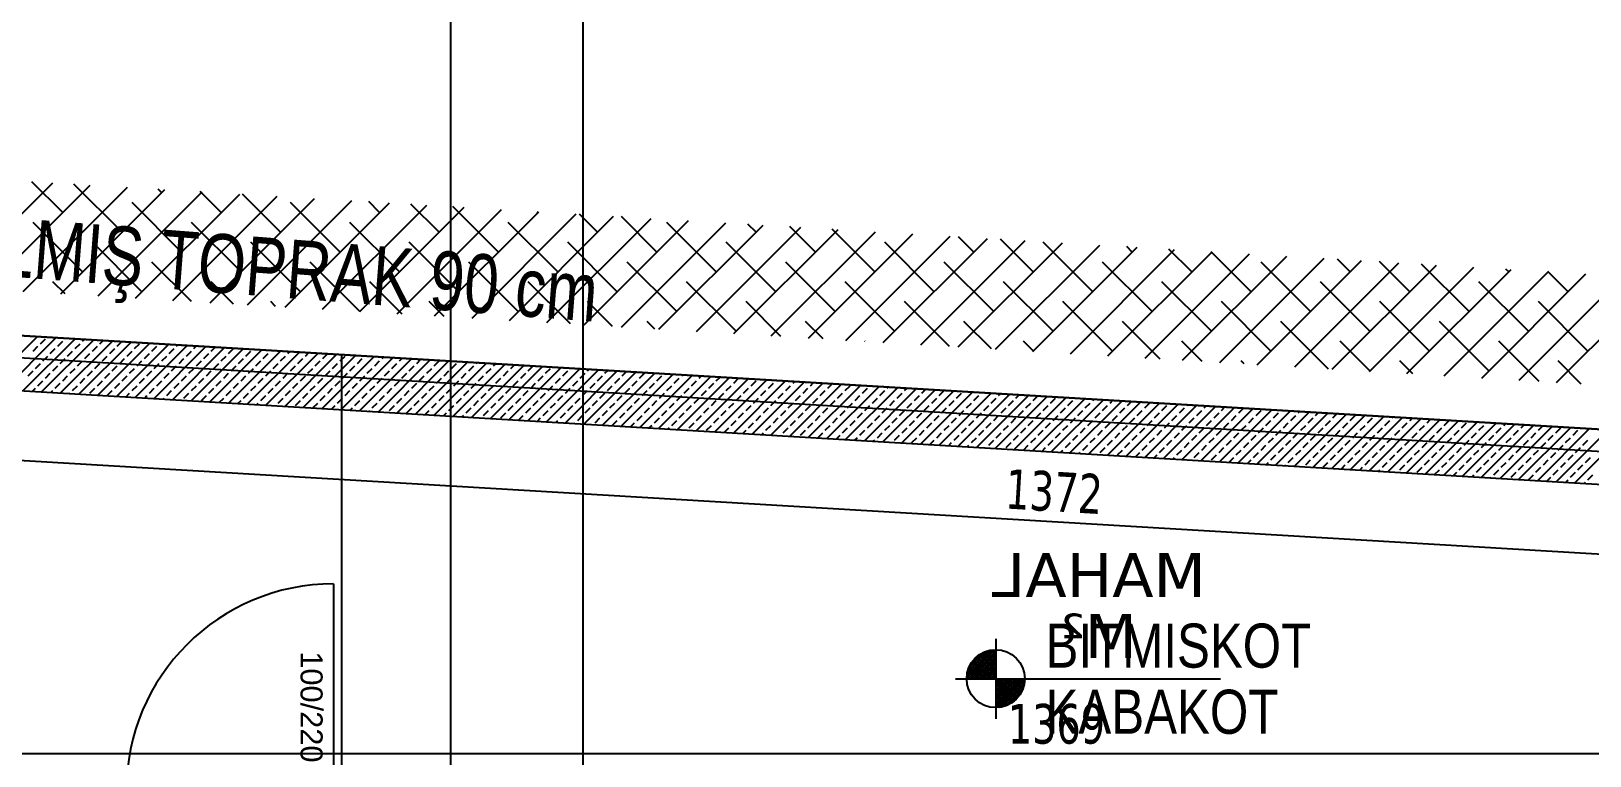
# Model space of a CAD drawing. Header units: millimetres. Extents: x 43168.9 to 43194.6, y -25545.1 to -25543.4.
# Drawn here: x 43169.1358 to 43169.2772, y -25543.8347 to -25543.769 of the extents above; entities that cross this region are included whole.
import ezdxf
from ezdxf.enums import TextEntityAlignment as Align

# ---------------------------------------------------------------- set-up
doc = ezdxf.new("R2010")
doc.units = ezdxf.units.MM
doc.header["$LTSCALE"] = 200
doc.linetypes.add('DASHDOT', pattern=[1, 0.5, -0.25, 0, -0.25])
doc.linetypes.add('DASHDOT2', pattern=[0.5, 0.25, -0.125, 0, -0.125])
for name, color, linetype in [('aks_sgh', 5, 'DASHDOT2'), ('dograma_sgh', 43, 'Continuous'), ('kolon-b.a_sgh', 6, 'Continuous'), ('olcuic_sgh', 183, 'Continuous'), ('poz_sgh', 12, 'Continuous'), ('tarama-betonarme_sgh', 223, 'Continuous'), ('tarama-zemin_sgh', 197, 'Continuous'), ('yapi-yaklasma_sgh', 41, 'DASHDOT'), ('yazi-genel_sgh', 7, 'Continuous')]:
    doc.layers.add(name, color=color, linetype=linetype)
doc.styles.add('dim', font='VERDANA.TTF', dxfattribs={"width": 0.7})
doc.styles.add('text1', font='VERDANA.TTF')
doc.styles.add('text2', font='arial.ttf')

msp = doc.modelspace()

# ---------------------------------------------------------------- linework, layer by layer
at = {"color": 0}
for p, q in [((43169.2233, -25543.82411), (43169.2233, -25543.83136)), ((43169.21967, -25543.82773), (43169.24367, -25543.82773))]:
    msp.add_line(p, q, dxfattribs=at)
for p, q in [((43169.22068, -25543.82766), (43169.22322, -25543.82511)), ((43169.2207, -25543.82742), (43169.22298, -25543.82513)), ((43169.22075, -25543.82714), (43169.22271, -25543.82518)), ((43169.22083, -25543.82773), (43169.2233, -25543.82526)), ((43169.22084, -25543.82682), (43169.22239, -25543.82527)), ((43169.22231, -25543.82773), (43169.22102, -25543.82644)), ((43169.22105, -25543.82639), (43169.22196, -25543.82548)), ((43169.22105, -25543.82773), (43169.2233, -25543.82549)), ((43169.22254, -25543.82773), (43169.2211, -25543.8263)), ((43169.22276, -25543.82773), (43169.2212, -25543.82617)), ((43169.22128, -25543.82773), (43169.2233, -25543.82571)), ((43169.22299, -25543.82773), (43169.2213, -25543.82605)), ((43169.22321, -25543.82773), (43169.2214, -25543.82592)), ((43169.2215, -25543.82773), (43169.2233, -25543.82594)), ((43169.2233, -25543.8276), (43169.22152, -25543.82581)), ((43169.2233, -25543.82737), (43169.22163, -25543.82571)), ((43169.22173, -25543.82773), (43169.2233, -25543.82616)), ((43169.2233, -25543.82715), (43169.22176, -25543.82561)), ((43169.2233, -25543.82692), (43169.2219, -25543.82552)), ((43169.22195, -25543.82773), (43169.2233, -25543.82639)), ((43169.2233, -25543.8267), (43169.22203, -25543.82543)), ((43169.2233, -25543.82647), (43169.22219, -25543.82536)), ((43169.2233, -25543.82625), (43169.22234, -25543.82529)), ((43169.2233, -25543.82602), (43169.22251, -25543.82524)), ((43169.2233, -25543.8258), (43169.22268, -25543.82518)), ((43169.2233, -25543.82558), (43169.22287, -25543.82515)), ((43169.2233, -25543.82535), (43169.22307, -25543.82512)), ((43169.2233, -25543.82513), (43169.22328, -25543.82511)), ((43169.22074, -25543.82773), (43169.22068, -25543.82767)), ((43169.22097, -25543.82773), (43169.22069, -25543.82746)), ((43169.22119, -25543.82773), (43169.22072, -25543.82726)), ((43169.22141, -25543.82773), (43169.22076, -25543.82708)), ((43169.22164, -25543.82773), (43169.22081, -25543.8269)), ((43169.22186, -25543.82773), (43169.22087, -25543.82675)), ((43169.22209, -25543.82773), (43169.22094, -25543.82659)), ((43169.22217, -25543.82773), (43169.2233, -25543.82661)), ((43169.2224, -25543.82773), (43169.2233, -25543.82684)), ((43169.22262, -25543.82773), (43169.2233, -25543.82706)), ((43169.22285, -25543.82773), (43169.2233, -25543.82729)), ((43169.22307, -25543.82773), (43169.2233, -25543.82751)), ((43169.2233, -25543.82796), (43169.22352, -25543.82773)), ((43169.2233, -25543.82818), (43169.22375, -25543.82773)), ((43169.2233, -25543.82841), (43169.22397, -25543.82773)), ((43169.2233, -25543.82863), (43169.2242, -25543.82773)), ((43169.2233, -25543.82886), (43169.22442, -25543.82773)), ((43169.2233, -25543.82908), (43169.22464, -25543.82773)), ((43169.2233, -25543.82931), (43169.22487, -25543.82773)), ((43169.2233, -25543.82953), (43169.22509, -25543.82773)), ((43169.2233, -25543.82975), (43169.22532, -25543.82773)), ((43169.2233, -25543.82998), (43169.22554, -25543.82773)), ((43169.2233, -25543.8302), (43169.22577, -25543.82773)), ((43169.22511, -25543.82963), (43169.2233, -25543.82782)), ((43169.22337, -25543.83035), (43169.22592, -25543.82781)), ((43169.22522, -25543.82952), (43169.22344, -25543.82773)), ((43169.22532, -25543.8294), (43169.22366, -25543.82773)), ((43169.22542, -25543.82927), (43169.22388, -25543.82773)), ((43169.22551, -25543.82913), (43169.22411, -25543.82773)), ((43169.2256, -25543.829), (43169.22433, -25543.82773)), ((43169.22567, -25543.82884), (43169.22456, -25543.82773)), ((43169.22574, -25543.82869), (43169.22478, -25543.82773)), ((43169.2258, -25543.82852), (43169.22501, -25543.82773)), ((43169.22585, -25543.82835), (43169.22523, -25543.82773)), ((43169.22588, -25543.82816), (43169.22546, -25543.82773)), ((43169.22591, -25543.82796), (43169.22568, -25543.82773)), ((43169.22592, -25543.82775), (43169.2259, -25543.82773)), ((43169.22499, -25543.82973), (43169.2233, -25543.82805)), ((43169.22486, -25543.82984), (43169.2233, -25543.82827)), ((43169.22473, -25543.82993), (43169.2233, -25543.82849)), ((43169.22459, -25543.83001), (43169.2233, -25543.82872)), ((43169.22444, -25543.83009), (43169.2233, -25543.82894)), ((43169.22429, -25543.83016), (43169.2233, -25543.82917)), ((43169.22361, -25543.83034), (43169.2259, -25543.82805)), ((43169.22389, -25543.83028), (43169.22586, -25543.82832)), ((43169.22421, -25543.83019), (43169.22576, -25543.82864)), ((43169.22464, -25543.82999), (43169.22555, -25543.82908)), ((43169.22413, -25543.83022), (43169.2233, -25543.82939)), ((43169.22395, -25543.83027), (43169.2233, -25543.82962)), ((43169.22377, -25543.83031), (43169.2233, -25543.82984)), ((43169.22357, -25543.83034), (43169.2233, -25543.83007)), ((43169.22336, -25543.83035), (43169.2233, -25543.83029))]:
    msp.add_line(p, q)
msp.add_circle((43169.2233, -25543.82773), 0.00263, dxfattribs=at)
at = {"layer": 'aks_sgh'}
for p, q in [((43169.17388, -25543.74092), (43169.17388, -25544.78992)), ((43169.18588, -25543.74092), (43169.18588, -25544.78992)), ((43169.06388, -25543.79438), (43169.38788, -25543.81361))]:
    msp.add_line(p, q, dxfattribs=at)
at = {"layer": 'dograma_sgh', "color": 145}
msp.add_line((43169.16327, -25543.81912), (43169.16327, -25543.83792), dxfattribs=at)
msp.add_arc((43169.16327, -25543.83792), 0.0188, 90, 180, dxfattribs=at)
at = {"layer": 'kolon-b.a_sgh'}
for p, q in [((43169.37088, -25543.8106), (43169.064, -25543.79238)), ((43169.06385, -25543.79738), (43169.36588, -25543.81531))]:
    msp.add_line(p, q, dxfattribs=at)
at = {"layer": 'olcuic_sgh'}
for p, q in [((43169.09138, -25543.80532), (43169.36576, -25543.82161)), ((43169.09175, -25543.83453), (43169.36613, -25543.83453))]:
    msp.add_line(p, q, dxfattribs=at)
at = {"layer": 'tarama-betonarme_sgh'}
for p, q in [((43169.1317, -25543.80141), (43169.13643, -25543.79668)), ((43169.1334, -25543.80151), (43169.13812, -25543.79678)), ((43169.13893, -25543.79688), (43169.13897, -25543.79683)), ((43169.13509, -25543.80161), (43169.13982, -25543.79688)), ((43169.13601, -25543.798), (43169.13646, -25543.79755)), ((43169.13668, -25543.79733), (43169.13713, -25543.79688)), ((43169.13679, -25543.80171), (43169.14152, -25543.79699)), ((43169.13758, -25543.79823), (43169.13803, -25543.79778)), ((43169.13825, -25543.79755), (43169.1387, -25543.7971)), ((43169.13848, -25543.80181), (43169.14321, -25543.79709)), ((43169.13915, -25543.79845), (43169.1396, -25543.798)), ((43169.13983, -25543.79778), (43169.14028, -25543.79733)), ((43169.14018, -25543.80191), (43169.14491, -25543.79719)), ((43169.1405, -25543.7971), (43169.14067, -25543.79694)), ((43169.14072, -25543.79867), (43169.14117, -25543.79823)), ((43169.1414, -25543.798), (43169.14185, -25543.79755)), ((43169.14187, -25543.80202), (43169.1466, -25543.79729)), ((43169.14207, -25543.79733), (43169.14236, -25543.79704)), ((43169.14297, -25543.79823), (43169.14342, -25543.79778)), ((43169.14357, -25543.80212), (43169.1483, -25543.79739)), ((43169.14364, -25543.79755), (43169.14406, -25543.79714)), ((43169.14454, -25543.79845), (43169.14499, -25543.798)), ((43169.14521, -25543.79778), (43169.14566, -25543.79733)), ((43169.14526, -25543.80222), (43169.14999, -25543.79749)), ((43169.14611, -25543.79867), (43169.14656, -25543.79823)), ((43169.14679, -25543.798), (43169.14724, -25543.79755)), ((43169.14696, -25543.80232), (43169.15169, -25543.79759)), ((43169.14836, -25543.79823), (43169.14881, -25543.79778)), ((43169.14866, -25543.80242), (43169.15338, -25543.79769)), ((43169.14903, -25543.79755), (43169.14914, -25543.79744)), ((43169.14993, -25543.79845), (43169.15038, -25543.798)), ((43169.15035, -25543.80252), (43169.15508, -25543.79779)), ((43169.1506, -25543.79778), (43169.15084, -25543.79754)), ((43169.1515, -25543.79867), (43169.15195, -25543.79823)), ((43169.15205, -25543.80262), (43169.15677, -25543.79789)), ((43169.15217, -25543.798), (43169.15254, -25543.79764)), ((43169.15374, -25543.80272), (43169.15847, -25543.79799)), ((43169.15375, -25543.79823), (43169.15419, -25543.79778)), ((43169.15532, -25543.79845), (43169.15577, -25543.798)), ((43169.15544, -25543.80282), (43169.16016, -25543.79809)), ((43169.15689, -25543.79867), (43169.15734, -25543.79823)), ((43169.15713, -25543.80292), (43169.16186, -25543.79819)), ((43169.15756, -25543.798), (43169.15762, -25543.79794)), ((43169.15913, -25543.79823), (43169.15932, -25543.79804)), ((43169.16071, -25543.79845), (43169.16101, -25543.79814)), ((43169.16228, -25543.79867), (43169.16271, -25543.79824)), ((43169.13623, -25543.79957), (43169.13668, -25543.79912)), ((43169.13691, -25543.7989), (43169.13736, -25543.79845)), ((43169.13781, -25543.7998), (43169.13825, -25543.79935)), ((43169.13848, -25543.79912), (43169.13893, -25543.79867)), ((43169.13938, -25543.80002), (43169.13983, -25543.79957)), ((43169.14005, -25543.79935), (43169.1405, -25543.7989)), ((43169.14162, -25543.79957), (43169.14207, -25543.79912)), ((43169.1423, -25543.7989), (43169.14274, -25543.79845)), ((43169.14319, -25543.7998), (43169.14364, -25543.79935)), ((43169.14387, -25543.79912), (43169.14432, -25543.79867)), ((43169.14477, -25543.80002), (43169.14521, -25543.79957)), ((43169.14544, -25543.79935), (43169.14589, -25543.7989)), ((43169.14701, -25543.79957), (43169.14746, -25543.79912)), ((43169.14768, -25543.7989), (43169.14813, -25543.79845)), ((43169.14858, -25543.7998), (43169.14903, -25543.79935)), ((43169.14926, -25543.79912), (43169.1497, -25543.79867)), ((43169.15015, -25543.80002), (43169.1506, -25543.79957)), ((43169.15083, -25543.79935), (43169.15128, -25543.7989)), ((43169.1524, -25543.79957), (43169.15285, -25543.79912)), ((43169.15307, -25543.7989), (43169.15352, -25543.79845)), ((43169.15397, -25543.7998), (43169.15442, -25543.79935)), ((43169.15464, -25543.79912), (43169.15509, -25543.79867)), ((43169.15554, -25543.80002), (43169.15599, -25543.79957)), ((43169.15622, -25543.79935), (43169.15666, -25543.7989)), ((43169.15779, -25543.79957), (43169.15824, -25543.79912)), ((43169.15846, -25543.7989), (43169.15891, -25543.79845)), ((43169.15883, -25543.80302), (43169.16356, -25543.79829)), ((43169.15936, -25543.7998), (43169.15981, -25543.79935)), ((43169.16003, -25543.79912), (43169.16048, -25543.79867)), ((43169.16052, -25543.80312), (43169.16525, -25543.79839)), ((43169.16093, -25543.80002), (43169.16138, -25543.79957)), ((43169.1616, -25543.79935), (43169.16205, -25543.7989)), ((43169.16222, -25543.80322), (43169.16695, -25543.7985)), ((43169.16318, -25543.79957), (43169.16362, -25543.79912)), ((43169.16385, -25543.7989), (43169.1643, -25543.79845)), ((43169.16391, -25543.80332), (43169.16864, -25543.7986)), ((43169.16475, -25543.7998), (43169.1652, -25543.79935)), ((43169.16542, -25543.79912), (43169.16587, -25543.79867)), ((43169.16561, -25543.80342), (43169.17034, -25543.7987)), ((43169.16609, -25543.79845), (43169.1661, -25543.79844)), ((43169.16632, -25543.80002), (43169.16677, -25543.79957)), ((43169.16699, -25543.79935), (43169.16744, -25543.7989)), ((43169.1673, -25543.80353), (43169.17203, -25543.7988)), ((43169.16767, -25543.79867), (43169.16779, -25543.79855)), ((43169.16856, -25543.79957), (43169.16901, -25543.79912)), ((43169.169, -25543.80363), (43169.17373, -25543.7989)), ((43169.16924, -25543.7989), (43169.16949, -25543.79865)), ((43169.17013, -25543.7998), (43169.17058, -25543.79935)), ((43169.1707, -25543.80373), (43169.17542, -25543.799)), ((43169.17081, -25543.79912), (43169.17118, -25543.79875)), ((43169.17171, -25543.80002), (43169.17216, -25543.79957)), ((43169.17238, -25543.79935), (43169.17283, -25543.7989)), ((43169.17239, -25543.80383), (43169.17712, -25543.7991)), ((43169.17395, -25543.79957), (43169.1744, -25543.79912)), ((43169.17409, -25543.80393), (43169.17881, -25543.7992)), ((43169.17552, -25543.7998), (43169.17597, -25543.79935)), ((43169.17578, -25543.80403), (43169.18051, -25543.7993)), ((43169.1762, -25543.79912), (43169.17627, -25543.79905)), ((43169.17709, -25543.80002), (43169.17754, -25543.79957)), ((43169.17748, -25543.80413), (43169.18221, -25543.7994)), ((43169.17777, -25543.79935), (43169.17797, -25543.79915)), ((43169.17917, -25543.80423), (43169.1839, -25543.7995)), ((43169.17934, -25543.79957), (43169.17966, -25543.79925)), ((43169.18087, -25543.80433), (43169.1856, -25543.7996)), ((43169.18091, -25543.7998), (43169.18136, -25543.79935)), ((43169.18248, -25543.80002), (43169.18293, -25543.79957)), ((43169.18473, -25543.79957), (43169.18475, -25543.79955)), ((43169.1863, -25543.7998), (43169.18644, -25543.79965)), ((43169.13556, -25543.80025), (43169.13601, -25543.7998)), ((43169.13646, -25543.80114), (43169.13691, -25543.80069)), ((43169.13713, -25543.80047), (43169.13758, -25543.80002)), ((43169.13803, -25543.80137), (43169.13848, -25543.80092)), ((43169.1387, -25543.80069), (43169.13915, -25543.80025)), ((43169.14028, -25543.80092), (43169.14072, -25543.80047)), ((43169.14095, -25543.80025), (43169.1414, -25543.7998)), ((43169.14185, -25543.80114), (43169.1423, -25543.80069)), ((43169.14252, -25543.80047), (43169.14297, -25543.80002)), ((43169.14342, -25543.80137), (43169.14387, -25543.80092)), ((43169.14409, -25543.80069), (43169.14454, -25543.80025)), ((43169.14566, -25543.80092), (43169.14611, -25543.80047)), ((43169.14634, -25543.80025), (43169.14679, -25543.7998)), ((43169.14724, -25543.80114), (43169.14768, -25543.80069)), ((43169.14791, -25543.80047), (43169.14836, -25543.80002)), ((43169.14881, -25543.80137), (43169.14926, -25543.80092)), ((43169.14948, -25543.80069), (43169.14993, -25543.80025)), ((43169.15105, -25543.80092), (43169.1515, -25543.80047)), ((43169.15173, -25543.80025), (43169.15217, -25543.7998)), ((43169.15262, -25543.80114), (43169.15307, -25543.80069)), ((43169.1533, -25543.80047), (43169.15375, -25543.80002)), ((43169.15419, -25543.80137), (43169.15464, -25543.80092)), ((43169.15487, -25543.80069), (43169.15532, -25543.80025)), ((43169.15644, -25543.80092), (43169.15689, -25543.80047)), ((43169.15711, -25543.80025), (43169.15756, -25543.7998)), ((43169.15801, -25543.80114), (43169.15846, -25543.80069)), ((43169.15868, -25543.80047), (43169.15913, -25543.80002)), ((43169.15958, -25543.80137), (43169.16003, -25543.80092)), ((43169.16026, -25543.80069), (43169.16071, -25543.80025)), ((43169.16183, -25543.80092), (43169.16228, -25543.80047)), ((43169.1625, -25543.80025), (43169.16295, -25543.7998)), ((43169.1634, -25543.80114), (43169.16385, -25543.80069)), ((43169.16407, -25543.80047), (43169.16452, -25543.80002)), ((43169.16497, -25543.80137), (43169.16542, -25543.80092)), ((43169.16564, -25543.80069), (43169.16609, -25543.80025)), ((43169.16722, -25543.80092), (43169.16767, -25543.80047)), ((43169.16789, -25543.80025), (43169.16834, -25543.7998)), ((43169.16879, -25543.80114), (43169.16924, -25543.80069)), ((43169.16946, -25543.80047), (43169.16991, -25543.80002)), ((43169.17036, -25543.80137), (43169.17081, -25543.80092)), ((43169.17103, -25543.80069), (43169.17148, -25543.80025)), ((43169.1726, -25543.80092), (43169.17305, -25543.80047)), ((43169.17328, -25543.80025), (43169.17373, -25543.7998)), ((43169.17418, -25543.80114), (43169.17462, -25543.80069)), ((43169.17485, -25543.80047), (43169.1753, -25543.80002)), ((43169.17575, -25543.80137), (43169.1762, -25543.80092)), ((43169.17642, -25543.80069), (43169.17687, -25543.80025)), ((43169.17799, -25543.80092), (43169.17844, -25543.80047)), ((43169.17867, -25543.80025), (43169.17911, -25543.7998)), ((43169.17956, -25543.80114), (43169.18001, -25543.80069)), ((43169.18024, -25543.80047), (43169.18069, -25543.80002)), ((43169.18114, -25543.80137), (43169.18158, -25543.80092)), ((43169.18181, -25543.80069), (43169.18226, -25543.80025)), ((43169.18256, -25543.80443), (43169.18729, -25543.7997)), ((43169.18338, -25543.80092), (43169.18383, -25543.80047)), ((43169.18405, -25543.80025), (43169.1845, -25543.7998)), ((43169.18426, -25543.80453), (43169.18899, -25543.7998)), ((43169.18495, -25543.80114), (43169.1854, -25543.80069)), ((43169.18563, -25543.80047), (43169.18607, -25543.80002)), ((43169.18595, -25543.80463), (43169.19068, -25543.7999)), ((43169.18652, -25543.80137), (43169.18697, -25543.80092)), ((43169.1872, -25543.80069), (43169.18765, -25543.80025)), ((43169.18765, -25543.80473), (43169.19238, -25543.8)), ((43169.18787, -25543.80002), (43169.18814, -25543.79975)), ((43169.18877, -25543.80092), (43169.18922, -25543.80047)), ((43169.18934, -25543.80483), (43169.19407, -25543.80011)), ((43169.18944, -25543.80025), (43169.18983, -25543.79985)), ((43169.19034, -25543.80114), (43169.19079, -25543.80069)), ((43169.19101, -25543.80047), (43169.19146, -25543.80002)), ((43169.19104, -25543.80493), (43169.19577, -25543.80021)), ((43169.19191, -25543.80137), (43169.19236, -25543.80092)), ((43169.19259, -25543.80069), (43169.19303, -25543.80025)), ((43169.19274, -25543.80503), (43169.19746, -25543.80031)), ((43169.19416, -25543.80092), (43169.19461, -25543.80047)), ((43169.19443, -25543.80514), (43169.19916, -25543.80041)), ((43169.19483, -25543.80025), (43169.19492, -25543.80016)), ((43169.19573, -25543.80114), (43169.19618, -25543.80069)), ((43169.19613, -25543.80524), (43169.20085, -25543.80051)), ((43169.1964, -25543.80047), (43169.19662, -25543.80026)), ((43169.1973, -25543.80137), (43169.19775, -25543.80092)), ((43169.19782, -25543.80534), (43169.20255, -25543.80061)), ((43169.19797, -25543.80069), (43169.19831, -25543.80036)), ((43169.19952, -25543.80544), (43169.20425, -25543.80071)), ((43169.19955, -25543.80092), (43169.19999, -25543.80047)), ((43169.20112, -25543.80114), (43169.20157, -25543.80069)), ((43169.20121, -25543.80554), (43169.20594, -25543.80081)), ((43169.20269, -25543.80137), (43169.20314, -25543.80092)), ((43169.20291, -25543.80564), (43169.20764, -25543.80091)), ((43169.20336, -25543.80069), (43169.2034, -25543.80066)), ((43169.2046, -25543.80574), (43169.20933, -25543.80101)), ((43169.20493, -25543.80092), (43169.20509, -25543.80076)), ((43169.2065, -25543.80114), (43169.20679, -25543.80086)), ((43169.20808, -25543.80137), (43169.20848, -25543.80096)), ((43169.13594, -25543.80166), (43169.13623, -25543.80137)), ((43169.13763, -25543.80176), (43169.13781, -25543.80159)), ((43169.13933, -25543.80186), (43169.13938, -25543.80182)), ((43169.1396, -25543.80159), (43169.14005, -25543.80114)), ((43169.14117, -25543.80182), (43169.14162, -25543.80137)), ((43169.14274, -25543.80204), (43169.14319, -25543.80159)), ((43169.14442, -25543.80217), (43169.14477, -25543.80182)), ((43169.14499, -25543.80159), (43169.14544, -25543.80114)), ((43169.14611, -25543.80227), (43169.14634, -25543.80204)), ((43169.14656, -25543.80182), (43169.14701, -25543.80137)), ((43169.14781, -25543.80237), (43169.14791, -25543.80227)), ((43169.14813, -25543.80204), (43169.14858, -25543.80159)), ((43169.1497, -25543.80227), (43169.15015, -25543.80182)), ((43169.15038, -25543.80159), (43169.15083, -25543.80114)), ((43169.15128, -25543.80249), (43169.15173, -25543.80204)), ((43169.15195, -25543.80182), (43169.1524, -25543.80137)), ((43169.15289, -25543.80267), (43169.1533, -25543.80227)), ((43169.15352, -25543.80204), (43169.15397, -25543.80159)), ((43169.15459, -25543.80277), (43169.15487, -25543.80249)), ((43169.15509, -25543.80227), (43169.15554, -25543.80182)), ((43169.15577, -25543.80159), (43169.15622, -25543.80114)), ((43169.15666, -25543.80249), (43169.15711, -25543.80204)), ((43169.15734, -25543.80182), (43169.15779, -25543.80137)), ((43169.15824, -25543.80272), (43169.15868, -25543.80227)), ((43169.15891, -25543.80204), (43169.15936, -25543.80159)), ((43169.15981, -25543.80294), (43169.16026, -25543.80249)), ((43169.16048, -25543.80227), (43169.16093, -25543.80182)), ((43169.16115, -25543.80159), (43169.1616, -25543.80114)), ((43169.16205, -25543.80249), (43169.1625, -25543.80204)), ((43169.16273, -25543.80182), (43169.16318, -25543.80137)), ((43169.16362, -25543.80272), (43169.16407, -25543.80227)), ((43169.1643, -25543.80204), (43169.16475, -25543.80159)), ((43169.1652, -25543.80294), (43169.16564, -25543.80249)), ((43169.16587, -25543.80227), (43169.16632, -25543.80182)), ((43169.16654, -25543.80159), (43169.16699, -25543.80114)), ((43169.16744, -25543.80249), (43169.16789, -25543.80204)), ((43169.16811, -25543.80182), (43169.16856, -25543.80137)), ((43169.16901, -25543.80272), (43169.16946, -25543.80227)), ((43169.16969, -25543.80204), (43169.17013, -25543.80159)), ((43169.17058, -25543.80294), (43169.17103, -25543.80249)), ((43169.17126, -25543.80227), (43169.17171, -25543.80182)), ((43169.17193, -25543.80159), (43169.17238, -25543.80114)), ((43169.17283, -25543.80249), (43169.17328, -25543.80204)), ((43169.1735, -25543.80182), (43169.17395, -25543.80137)), ((43169.1744, -25543.80272), (43169.17485, -25543.80227)), ((43169.17507, -25543.80204), (43169.17552, -25543.80159)), ((43169.17597, -25543.80294), (43169.17642, -25543.80249)), ((43169.17665, -25543.80227), (43169.17709, -25543.80182)), ((43169.17732, -25543.80159), (43169.17777, -25543.80114)), ((43169.17822, -25543.80249), (43169.17867, -25543.80204)), ((43169.17889, -25543.80182), (43169.17934, -25543.80137)), ((43169.17979, -25543.80272), (43169.18024, -25543.80227)), ((43169.18046, -25543.80204), (43169.18091, -25543.80159)), ((43169.18136, -25543.80294), (43169.18181, -25543.80249)), ((43169.18203, -25543.80227), (43169.18248, -25543.80182)), ((43169.18271, -25543.80159), (43169.18316, -25543.80114)), ((43169.18361, -25543.80249), (43169.18405, -25543.80204)), ((43169.18428, -25543.80182), (43169.18473, -25543.80137)), ((43169.18518, -25543.80272), (43169.18563, -25543.80227)), ((43169.18585, -25543.80204), (43169.1863, -25543.80159)), ((43169.18675, -25543.80294), (43169.1872, -25543.80249)), ((43169.18742, -25543.80227), (43169.18787, -25543.80182)), ((43169.1881, -25543.80159), (43169.18854, -25543.80114)), ((43169.18899, -25543.80249), (43169.18944, -25543.80204)), ((43169.18967, -25543.80182), (43169.19012, -25543.80137)), ((43169.19056, -25543.80272), (43169.19101, -25543.80227)), ((43169.19124, -25543.80204), (43169.19169, -25543.80159)), ((43169.19214, -25543.80294), (43169.19259, -25543.80249)), ((43169.19281, -25543.80227), (43169.19326, -25543.80182)), ((43169.19348, -25543.80159), (43169.19393, -25543.80114)), ((43169.19438, -25543.80249), (43169.19483, -25543.80204)), ((43169.19505, -25543.80182), (43169.1955, -25543.80137)), ((43169.19595, -25543.80272), (43169.1964, -25543.80227)), ((43169.19663, -25543.80204), (43169.19708, -25543.80159)), ((43169.19752, -25543.80294), (43169.19797, -25543.80249)), ((43169.1982, -25543.80227), (43169.19865, -25543.80182)), ((43169.19887, -25543.80159), (43169.19932, -25543.80114)), ((43169.19977, -25543.80249), (43169.20022, -25543.80204)), ((43169.20044, -25543.80182), (43169.20089, -25543.80137)), ((43169.20134, -25543.80272), (43169.20179, -25543.80227)), ((43169.20201, -25543.80204), (43169.20246, -25543.80159)), ((43169.20291, -25543.80294), (43169.20336, -25543.80249)), ((43169.20359, -25543.80227), (43169.20404, -25543.80182)), ((43169.20426, -25543.80159), (43169.20471, -25543.80114)), ((43169.20516, -25543.80249), (43169.20561, -25543.80204)), ((43169.20583, -25543.80182), (43169.20628, -25543.80137)), ((43169.2063, -25543.80584), (43169.21103, -25543.80111)), ((43169.20673, -25543.80272), (43169.20718, -25543.80227)), ((43169.2074, -25543.80204), (43169.20785, -25543.80159)), ((43169.20799, -25543.80594), (43169.21272, -25543.80121)), ((43169.2083, -25543.80294), (43169.20875, -25543.80249)), ((43169.20897, -25543.80227), (43169.20942, -25543.80182)), ((43169.20965, -25543.80159), (43169.2101, -25543.80114)), ((43169.20969, -25543.80604), (43169.21442, -25543.80131)), ((43169.21055, -25543.80249), (43169.21099, -25543.80204)), ((43169.21122, -25543.80182), (43169.21167, -25543.80137)), ((43169.21139, -25543.80614), (43169.21611, -25543.80141)), ((43169.21212, -25543.80272), (43169.21257, -25543.80227)), ((43169.21279, -25543.80204), (43169.21324, -25543.80159)), ((43169.21308, -25543.80624), (43169.21781, -25543.80151)), ((43169.21346, -25543.80137), (43169.21357, -25543.80126)), ((43169.21369, -25543.80294), (43169.21414, -25543.80249)), ((43169.21436, -25543.80227), (43169.21481, -25543.80182)), ((43169.21478, -25543.80634), (43169.2195, -25543.80162)), ((43169.21504, -25543.80159), (43169.21527, -25543.80136)), ((43169.21593, -25543.80249), (43169.21638, -25543.80204)), ((43169.21647, -25543.80644), (43169.2212, -25543.80172)), ((43169.21661, -25543.80182), (43169.21696, -25543.80146)), ((43169.21751, -25543.80272), (43169.21795, -25543.80227)), ((43169.21817, -25543.80654), (43169.22289, -25543.80182)), ((43169.21818, -25543.80204), (43169.21863, -25543.80159)), ((43169.21908, -25543.80294), (43169.21953, -25543.80249)), ((43169.21975, -25543.80227), (43169.2202, -25543.80182)), ((43169.21986, -25543.80665), (43169.22459, -25543.80192)), ((43169.22132, -25543.80249), (43169.22177, -25543.80204)), ((43169.22156, -25543.80675), (43169.22629, -25543.80202)), ((43169.222, -25543.80182), (43169.22205, -25543.80177)), ((43169.22289, -25543.80272), (43169.22334, -25543.80227)), ((43169.22325, -25543.80685), (43169.22798, -25543.80212)), ((43169.22357, -25543.80204), (43169.22374, -25543.80187)), ((43169.22447, -25543.80294), (43169.22491, -25543.80249)), ((43169.22495, -25543.80695), (43169.22968, -25543.80222)), ((43169.22514, -25543.80227), (43169.22544, -25543.80197)), ((43169.22664, -25543.80705), (43169.23137, -25543.80232)), ((43169.22671, -25543.80249), (43169.22713, -25543.80207)), ((43169.22828, -25543.80272), (43169.22873, -25543.80227)), ((43169.22834, -25543.80715), (43169.23307, -25543.80242)), ((43169.22985, -25543.80294), (43169.2303, -25543.80249)), ((43169.2321, -25543.80249), (43169.23222, -25543.80237)), ((43169.23367, -25543.80272), (43169.23391, -25543.80247)), ((43169.15628, -25543.80287), (43169.15644, -25543.80272)), ((43169.15798, -25543.80297), (43169.15801, -25543.80294)), ((43169.16138, -25543.80316), (43169.16183, -25543.80272)), ((43169.16307, -25543.80327), (43169.1634, -25543.80294)), ((43169.16476, -25543.80337), (43169.16497, -25543.80316)), ((43169.16646, -25543.80347), (43169.16654, -25543.80339)), ((43169.16677, -25543.80316), (43169.16722, -25543.80272)), ((43169.16834, -25543.80339), (43169.16879, -25543.80294)), ((43169.16991, -25543.80361), (43169.17036, -25543.80316)), ((43169.17154, -25543.80378), (43169.17193, -25543.80339)), ((43169.17216, -25543.80316), (43169.1726, -25543.80272)), ((43169.17324, -25543.80388), (43169.1735, -25543.80361)), ((43169.17373, -25543.80339), (43169.17418, -25543.80294)), ((43169.17493, -25543.80398), (43169.17507, -25543.80384)), ((43169.1753, -25543.80361), (43169.17575, -25543.80316)), ((43169.17687, -25543.80384), (43169.17732, -25543.80339)), ((43169.17754, -25543.80316), (43169.17799, -25543.80272)), ((43169.17844, -25543.80406), (43169.17889, -25543.80361)), ((43169.17911, -25543.80339), (43169.17956, -25543.80294)), ((43169.18002, -25543.80428), (43169.18046, -25543.80384)), ((43169.18069, -25543.80361), (43169.18114, -25543.80316)), ((43169.18226, -25543.80384), (43169.18271, -25543.80339)), ((43169.18293, -25543.80316), (43169.18338, -25543.80272)), ((43169.18383, -25543.80406), (43169.18428, -25543.80361)), ((43169.1845, -25543.80339), (43169.18495, -25543.80294)), ((43169.1854, -25543.80429), (43169.18585, -25543.80384)), ((43169.18607, -25543.80361), (43169.18652, -25543.80316)), ((43169.18765, -25543.80384), (43169.1881, -25543.80339)), ((43169.18832, -25543.80316), (43169.18877, -25543.80272)), ((43169.18922, -25543.80406), (43169.18967, -25543.80361)), ((43169.18989, -25543.80339), (43169.19034, -25543.80294)), ((43169.19079, -25543.80429), (43169.19124, -25543.80384)), ((43169.19146, -25543.80361), (43169.19191, -25543.80316)), ((43169.19303, -25543.80384), (43169.19348, -25543.80339)), ((43169.19371, -25543.80316), (43169.19416, -25543.80272)), ((43169.19461, -25543.80406), (43169.19505, -25543.80361)), ((43169.19528, -25543.80339), (43169.19573, -25543.80294)), ((43169.19618, -25543.80429), (43169.19663, -25543.80384)), ((43169.19685, -25543.80361), (43169.1973, -25543.80316)), ((43169.19842, -25543.80384), (43169.19887, -25543.80339)), ((43169.1991, -25543.80316), (43169.19955, -25543.80272)), ((43169.19999, -25543.80406), (43169.20044, -25543.80361)), ((43169.20067, -25543.80339), (43169.20112, -25543.80294)), ((43169.20157, -25543.80429), (43169.20201, -25543.80384)), ((43169.20224, -25543.80361), (43169.20269, -25543.80316)), ((43169.20381, -25543.80384), (43169.20426, -25543.80339)), ((43169.20448, -25543.80316), (43169.20493, -25543.80272)), ((43169.20538, -25543.80406), (43169.20583, -25543.80361)), ((43169.20606, -25543.80339), (43169.2065, -25543.80294)), ((43169.20695, -25543.80429), (43169.2074, -25543.80384)), ((43169.20763, -25543.80361), (43169.20808, -25543.80316)), ((43169.2092, -25543.80384), (43169.20965, -25543.80339)), ((43169.20987, -25543.80316), (43169.21032, -25543.80272)), ((43169.21077, -25543.80406), (43169.21122, -25543.80361)), ((43169.21144, -25543.80339), (43169.21189, -25543.80294)), ((43169.21234, -25543.80429), (43169.21279, -25543.80384)), ((43169.21302, -25543.80361), (43169.21346, -25543.80316)), ((43169.21459, -25543.80384), (43169.21504, -25543.80339)), ((43169.21526, -25543.80316), (43169.21571, -25543.80272)), ((43169.21616, -25543.80406), (43169.21661, -25543.80361)), ((43169.21683, -25543.80339), (43169.21728, -25543.80294)), ((43169.21773, -25543.80429), (43169.21818, -25543.80384)), ((43169.2184, -25543.80361), (43169.21885, -25543.80316)), ((43169.21998, -25543.80384), (43169.22042, -25543.80339)), ((43169.22065, -25543.80316), (43169.2211, -25543.80272)), ((43169.22155, -25543.80406), (43169.222, -25543.80361)), ((43169.22222, -25543.80339), (43169.22267, -25543.80294)), ((43169.22312, -25543.80429), (43169.22357, -25543.80384)), ((43169.22379, -25543.80361), (43169.22424, -25543.80316)), ((43169.22536, -25543.80384), (43169.22581, -25543.80339)), ((43169.22604, -25543.80316), (43169.22649, -25543.80272)), ((43169.22693, -25543.80406), (43169.22738, -25543.80361)), ((43169.22761, -25543.80339), (43169.22806, -25543.80294)), ((43169.22851, -25543.80429), (43169.22896, -25543.80384)), ((43169.22918, -25543.80361), (43169.22963, -25543.80316)), ((43169.23003, -25543.80725), (43169.23476, -25543.80252)), ((43169.23075, -25543.80384), (43169.2312, -25543.80339)), ((43169.23142, -25543.80316), (43169.23187, -25543.80272)), ((43169.23173, -25543.80735), (43169.23646, -25543.80262)), ((43169.23232, -25543.80406), (43169.23277, -25543.80361)), ((43169.233, -25543.80339), (43169.23345, -25543.80294)), ((43169.23343, -25543.80745), (43169.23815, -25543.80272)), ((43169.23389, -25543.80429), (43169.23434, -25543.80384)), ((43169.23457, -25543.80361), (43169.23502, -25543.80316)), ((43169.23512, -25543.80755), (43169.23985, -25543.80282)), ((43169.23524, -25543.80294), (43169.23561, -25543.80257)), ((43169.23614, -25543.80384), (43169.23659, -25543.80339)), ((43169.23681, -25543.80316), (43169.23726, -25543.80272)), ((43169.23682, -25543.80765), (43169.24154, -25543.80292)), ((43169.23771, -25543.80406), (43169.23816, -25543.80361)), ((43169.23838, -25543.80339), (43169.23883, -25543.80294)), ((43169.23851, -25543.80775), (43169.24324, -25543.80302)), ((43169.23928, -25543.80429), (43169.23973, -25543.80384)), ((43169.23996, -25543.80361), (43169.24041, -25543.80316)), ((43169.24021, -25543.80785), (43169.24494, -25543.80312)), ((43169.24063, -25543.80294), (43169.2407, -25543.80287)), ((43169.24153, -25543.80384), (43169.24198, -25543.80339)), ((43169.2419, -25543.80795), (43169.24663, -25543.80323)), ((43169.2422, -25543.80316), (43169.24239, -25543.80297)), ((43169.2431, -25543.80406), (43169.24355, -25543.80361)), ((43169.2436, -25543.80805), (43169.24833, -25543.80333)), ((43169.24377, -25543.80339), (43169.24409, -25543.80307)), ((43169.24467, -25543.80429), (43169.24512, -25543.80384)), ((43169.24529, -25543.80815), (43169.25002, -25543.80343)), ((43169.24534, -25543.80361), (43169.24578, -25543.80318)), ((43169.24692, -25543.80384), (43169.24736, -25543.80339)), ((43169.24699, -25543.80826), (43169.25172, -25543.80353)), ((43169.24849, -25543.80406), (43169.24894, -25543.80361)), ((43169.24868, -25543.80836), (43169.25341, -25543.80363)), ((43169.24916, -25543.80339), (43169.24917, -25543.80338)), ((43169.25006, -25543.80429), (43169.25051, -25543.80384)), ((43169.25038, -25543.80846), (43169.25511, -25543.80373)), ((43169.25073, -25543.80361), (43169.25087, -25543.80348)), ((43169.25207, -25543.80856), (43169.2568, -25543.80383)), ((43169.2523, -25543.80384), (43169.25256, -25543.80358)), ((43169.25388, -25543.80406), (43169.25426, -25543.80368)), ((43169.25545, -25543.80429), (43169.2559, -25543.80384)), ((43169.17663, -25543.80408), (43169.17665, -25543.80406)), ((43169.18172, -25543.80438), (43169.18203, -25543.80406)), ((43169.18341, -25543.80448), (43169.18361, -25543.80429)), ((43169.18511, -25543.80458), (43169.18518, -25543.80451)), ((43169.18697, -25543.80451), (43169.18742, -25543.80406)), ((43169.18854, -25543.80474), (43169.18899, -25543.80429)), ((43169.19019, -25543.80488), (43169.19056, -25543.80451)), ((43169.19189, -25543.80498), (43169.19214, -25543.80474)), ((43169.19236, -25543.80451), (43169.19281, -25543.80406)), ((43169.19358, -25543.80509), (43169.19371, -25543.80496)), ((43169.19393, -25543.80474), (43169.19438, -25543.80429)), ((43169.19528, -25543.80519), (43169.19528, -25543.80519)), ((43169.1955, -25543.80496), (43169.19595, -25543.80451)), ((43169.19708, -25543.80519), (43169.19752, -25543.80474)), ((43169.19775, -25543.80451), (43169.1982, -25543.80406)), ((43169.19867, -25543.80539), (43169.1991, -25543.80496)), ((43169.19932, -25543.80474), (43169.19977, -25543.80429)), ((43169.20036, -25543.80549), (43169.20067, -25543.80519)), ((43169.20089, -25543.80496), (43169.20134, -25543.80451)), ((43169.20246, -25543.80519), (43169.20291, -25543.80474)), ((43169.20314, -25543.80451), (43169.20359, -25543.80406)), ((43169.20404, -25543.80541), (43169.20448, -25543.80496)), ((43169.20471, -25543.80474), (43169.20516, -25543.80429)), ((43169.20561, -25543.80563), (43169.20606, -25543.80519)), ((43169.20628, -25543.80496), (43169.20673, -25543.80451)), ((43169.20785, -25543.80519), (43169.2083, -25543.80474)), ((43169.20853, -25543.80451), (43169.20897, -25543.80406)), ((43169.20942, -25543.80541), (43169.20987, -25543.80496)), ((43169.2101, -25543.80474), (43169.21055, -25543.80429)), ((43169.21099, -25543.80563), (43169.21144, -25543.80519)), ((43169.21167, -25543.80496), (43169.21212, -25543.80451)), ((43169.21324, -25543.80519), (43169.21369, -25543.80474)), ((43169.21391, -25543.80451), (43169.21436, -25543.80406)), ((43169.21481, -25543.80541), (43169.21526, -25543.80496)), ((43169.21549, -25543.80474), (43169.21593, -25543.80429)), ((43169.21638, -25543.80563), (43169.21683, -25543.80519)), ((43169.21706, -25543.80496), (43169.21751, -25543.80451)), ((43169.21863, -25543.80519), (43169.21908, -25543.80474)), ((43169.2193, -25543.80451), (43169.21975, -25543.80406)), ((43169.2202, -25543.80541), (43169.22065, -25543.80496)), ((43169.22087, -25543.80474), (43169.22132, -25543.80429)), ((43169.22177, -25543.80563), (43169.22222, -25543.80519)), ((43169.22244, -25543.80496), (43169.22289, -25543.80451)), ((43169.22402, -25543.80519), (43169.22447, -25543.80474)), ((43169.22469, -25543.80451), (43169.22514, -25543.80406)), ((43169.22559, -25543.80541), (43169.22604, -25543.80496)), ((43169.22626, -25543.80474), (43169.22671, -25543.80429)), ((43169.22716, -25543.80563), (43169.22761, -25543.80519)), ((43169.22783, -25543.80496), (43169.22828, -25543.80451)), ((43169.2294, -25543.80519), (43169.22985, -25543.80474)), ((43169.23008, -25543.80451), (43169.23053, -25543.80406)), ((43169.23098, -25543.80541), (43169.23142, -25543.80496)), ((43169.23165, -25543.80474), (43169.2321, -25543.80429)), ((43169.23255, -25543.80563), (43169.233, -25543.80519)), ((43169.23322, -25543.80496), (43169.23367, -25543.80451)), ((43169.23479, -25543.80519), (43169.23524, -25543.80474)), ((43169.23547, -25543.80451), (43169.23592, -25543.80406)), ((43169.23636, -25543.80541), (43169.23681, -25543.80496)), ((43169.23704, -25543.80474), (43169.23749, -25543.80429)), ((43169.23794, -25543.80563), (43169.23838, -25543.80519)), ((43169.23861, -25543.80496), (43169.23906, -25543.80451)), ((43169.24018, -25543.80519), (43169.24063, -25543.80474)), ((43169.24085, -25543.80451), (43169.2413, -25543.80406)), ((43169.24175, -25543.80541), (43169.2422, -25543.80496)), ((43169.24243, -25543.80474), (43169.24287, -25543.80429)), ((43169.24332, -25543.80563), (43169.24377, -25543.80519)), ((43169.244, -25543.80496), (43169.24445, -25543.80451)), ((43169.24557, -25543.80519), (43169.24602, -25543.80474)), ((43169.24624, -25543.80451), (43169.24669, -25543.80406)), ((43169.24714, -25543.80541), (43169.24759, -25543.80496)), ((43169.24781, -25543.80474), (43169.24826, -25543.80429)), ((43169.24871, -25543.80563), (43169.24916, -25543.80519)), ((43169.24939, -25543.80496), (43169.24983, -25543.80451)), ((43169.25096, -25543.80519), (43169.25141, -25543.80474)), ((43169.25163, -25543.80451), (43169.25208, -25543.80406)), ((43169.25253, -25543.80541), (43169.25298, -25543.80496)), ((43169.2532, -25543.80474), (43169.25365, -25543.80429)), ((43169.25377, -25543.80866), (43169.2585, -25543.80393)), ((43169.2541, -25543.80563), (43169.25455, -25543.80519)), ((43169.25477, -25543.80496), (43169.25522, -25543.80451)), ((43169.25547, -25543.80876), (43169.26019, -25543.80403)), ((43169.25635, -25543.80519), (43169.25679, -25543.80474)), ((43169.25702, -25543.80451), (43169.25747, -25543.80406)), ((43169.25716, -25543.80886), (43169.26189, -25543.80413)), ((43169.25792, -25543.80541), (43169.25837, -25543.80496)), ((43169.25859, -25543.80474), (43169.25904, -25543.80429)), ((43169.25886, -25543.80896), (43169.26358, -25543.80423)), ((43169.25926, -25543.80406), (43169.25935, -25543.80398)), ((43169.25949, -25543.80563), (43169.25994, -25543.80519)), ((43169.26016, -25543.80496), (43169.26061, -25543.80451)), ((43169.26055, -25543.80906), (43169.26528, -25543.80433)), ((43169.26084, -25543.80429), (43169.26104, -25543.80408)), ((43169.26173, -25543.80519), (43169.26218, -25543.80474)), ((43169.26225, -25543.80916), (43169.26698, -25543.80443)), ((43169.26241, -25543.80451), (43169.26274, -25543.80418)), ((43169.2633, -25543.80541), (43169.26375, -25543.80496)), ((43169.26394, -25543.80926), (43169.26867, -25543.80453)), ((43169.26398, -25543.80474), (43169.26443, -25543.80429)), ((43169.26488, -25543.80563), (43169.26533, -25543.80519)), ((43169.26555, -25543.80496), (43169.266, -25543.80451)), ((43169.26564, -25543.80936), (43169.27037, -25543.80463)), ((43169.26712, -25543.80519), (43169.26757, -25543.80474)), ((43169.26733, -25543.80946), (43169.27206, -25543.80474)), ((43169.2678, -25543.80451), (43169.26782, -25543.80448)), ((43169.26869, -25543.80541), (43169.26914, -25543.80496)), ((43169.26903, -25543.80956), (43169.27376, -25543.80484)), ((43169.26937, -25543.80474), (43169.26952, -25543.80458)), ((43169.27026, -25543.80563), (43169.27071, -25543.80519)), ((43169.27072, -25543.80966), (43169.27545, -25543.80494)), ((43169.27094, -25543.80496), (43169.27121, -25543.80468)), ((43169.27242, -25543.80977), (43169.27715, -25543.80504)), ((43169.27251, -25543.80519), (43169.27291, -25543.80479)), ((43169.27408, -25543.80541), (43169.27453, -25543.80496)), ((43169.27412, -25543.80987), (43169.27884, -25543.80514)), ((43169.27565, -25543.80563), (43169.2761, -25543.80519)), ((43169.27581, -25543.80997), (43169.28054, -25543.80524)), ((43169.20206, -25543.80559), (43169.20224, -25543.80541)), ((43169.20376, -25543.80569), (43169.20381, -25543.80563)), ((43169.20718, -25543.80586), (43169.20763, -25543.80541)), ((43169.20884, -25543.80599), (43169.2092, -25543.80563)), ((43169.21054, -25543.80609), (43169.21077, -25543.80586)), ((43169.21223, -25543.80619), (43169.21234, -25543.80608)), ((43169.21257, -25543.80586), (43169.21302, -25543.80541)), ((43169.21414, -25543.80608), (43169.21459, -25543.80563)), ((43169.21571, -25543.80631), (43169.21616, -25543.80586)), ((43169.21732, -25543.80649), (43169.21773, -25543.80608)), ((43169.21795, -25543.80586), (43169.2184, -25543.80541)), ((43169.21901, -25543.80659), (43169.2193, -25543.80631)), ((43169.21953, -25543.80608), (43169.21998, -25543.80563)), ((43169.22071, -25543.8067), (43169.22087, -25543.80653)), ((43169.2211, -25543.80631), (43169.22155, -25543.80586)), ((43169.22267, -25543.80653), (43169.22312, -25543.80608)), ((43169.22334, -25543.80586), (43169.22379, -25543.80541)), ((43169.22424, -25543.80676), (43169.22469, -25543.80631)), ((43169.22491, -25543.80608), (43169.22536, -25543.80563)), ((43169.22581, -25543.80698), (43169.22626, -25543.80653)), ((43169.22649, -25543.80631), (43169.22693, -25543.80586)), ((43169.22806, -25543.80653), (43169.22851, -25543.80608)), ((43169.22873, -25543.80586), (43169.22918, -25543.80541)), ((43169.22963, -25543.80676), (43169.23008, -25543.80631)), ((43169.2303, -25543.80608), (43169.23075, -25543.80563)), ((43169.2312, -25543.80698), (43169.23165, -25543.80653)), ((43169.23187, -25543.80631), (43169.23232, -25543.80586)), ((43169.23345, -25543.80653), (43169.23389, -25543.80608)), ((43169.23412, -25543.80586), (43169.23457, -25543.80541)), ((43169.23502, -25543.80676), (43169.23547, -25543.80631)), ((43169.23569, -25543.80608), (43169.23614, -25543.80563)), ((43169.23659, -25543.80698), (43169.23704, -25543.80653)), ((43169.23726, -25543.80631), (43169.23771, -25543.80586)), ((43169.23883, -25543.80653), (43169.23928, -25543.80608)), ((43169.23951, -25543.80586), (43169.23996, -25543.80541)), ((43169.24041, -25543.80676), (43169.24085, -25543.80631)), ((43169.24108, -25543.80608), (43169.24153, -25543.80563)), ((43169.24198, -25543.80698), (43169.24243, -25543.80653)), ((43169.24265, -25543.80631), (43169.2431, -25543.80586)), ((43169.24422, -25543.80653), (43169.24467, -25543.80608)), ((43169.2449, -25543.80586), (43169.24534, -25543.80541)), ((43169.24579, -25543.80676), (43169.24624, -25543.80631)), ((43169.24647, -25543.80608), (43169.24692, -25543.80563)), ((43169.24736, -25543.80698), (43169.24781, -25543.80653)), ((43169.24804, -25543.80631), (43169.24849, -25543.80586)), ((43169.24961, -25543.80653), (43169.25006, -25543.80608)), ((43169.25028, -25543.80586), (43169.25073, -25543.80541)), ((43169.25118, -25543.80676), (43169.25163, -25543.80631)), ((43169.25186, -25543.80608), (43169.2523, -25543.80563)), ((43169.25275, -25543.80698), (43169.2532, -25543.80653)), ((43169.25343, -25543.80631), (43169.25388, -25543.80586)), ((43169.255, -25543.80653), (43169.25545, -25543.80608)), ((43169.25567, -25543.80586), (43169.25612, -25543.80541)), ((43169.25657, -25543.80676), (43169.25702, -25543.80631)), ((43169.25724, -25543.80608), (43169.25769, -25543.80563)), ((43169.25814, -25543.80698), (43169.25859, -25543.80653)), ((43169.25881, -25543.80631), (43169.25926, -25543.80586)), ((43169.26039, -25543.80653), (43169.26084, -25543.80608)), ((43169.26106, -25543.80586), (43169.26151, -25543.80541)), ((43169.26196, -25543.80676), (43169.26241, -25543.80631)), ((43169.26263, -25543.80608), (43169.26308, -25543.80563)), ((43169.26353, -25543.80698), (43169.26398, -25543.80653)), ((43169.2642, -25543.80631), (43169.26465, -25543.80586)), ((43169.26577, -25543.80653), (43169.26622, -25543.80608)), ((43169.26645, -25543.80586), (43169.2669, -25543.80541)), ((43169.26735, -25543.80676), (43169.2678, -25543.80631)), ((43169.26802, -25543.80608), (43169.26847, -25543.80563)), ((43169.26892, -25543.80698), (43169.26937, -25543.80653)), ((43169.26959, -25543.80631), (43169.27004, -25543.80586)), ((43169.27116, -25543.80653), (43169.27161, -25543.80608)), ((43169.27184, -25543.80586), (43169.27229, -25543.80541)), ((43169.27273, -25543.80676), (43169.27318, -25543.80631)), ((43169.27341, -25543.80608), (43169.27386, -25543.80563)), ((43169.27431, -25543.80698), (43169.27475, -25543.80653)), ((43169.27498, -25543.80631), (43169.27543, -25543.80586)), ((43169.27655, -25543.80653), (43169.277, -25543.80608)), ((43169.22241, -25543.8068), (43169.22244, -25543.80676)), ((43169.22749, -25543.8071), (43169.22783, -25543.80676)), ((43169.22919, -25543.8072), (43169.2294, -25543.80698)), ((43169.23088, -25543.8073), (43169.23098, -25543.80721)), ((43169.23277, -25543.80721), (43169.23322, -25543.80676)), ((43169.23434, -25543.80743), (43169.23479, -25543.80698)), ((43169.23597, -25543.8076), (43169.23636, -25543.80721)), ((43169.23766, -25543.8077), (43169.23794, -25543.80743)), ((43169.23816, -25543.80721), (43169.23861, -25543.80676)), ((43169.23936, -25543.8078), (43169.23951, -25543.80765)), ((43169.23973, -25543.80743), (43169.24018, -25543.80698)), ((43169.24105, -25543.8079), (43169.24108, -25543.80788)), ((43169.2413, -25543.80765), (43169.24175, -25543.80721)), ((43169.24287, -25543.80788), (43169.24332, -25543.80743)), ((43169.24355, -25543.80721), (43169.244, -25543.80676)), ((43169.24445, -25543.8081), (43169.2449, -25543.80765)), ((43169.24512, -25543.80743), (43169.24557, -25543.80698)), ((43169.24614, -25543.80821), (43169.24647, -25543.80788)), ((43169.24669, -25543.80765), (43169.24714, -25543.80721)), ((43169.24784, -25543.80831), (43169.24804, -25543.8081)), ((43169.24826, -25543.80788), (43169.24871, -25543.80743)), ((43169.24894, -25543.80721), (43169.24939, -25543.80676)), ((43169.24983, -25543.8081), (43169.25028, -25543.80765)), ((43169.25051, -25543.80743), (43169.25096, -25543.80698)), ((43169.25141, -25543.80833), (43169.25186, -25543.80788)), ((43169.25208, -25543.80765), (43169.25253, -25543.80721)), ((43169.25298, -25543.80855), (43169.25343, -25543.8081)), ((43169.25365, -25543.80788), (43169.2541, -25543.80743)), ((43169.25432, -25543.80721), (43169.25477, -25543.80676)), ((43169.25522, -25543.8081), (43169.25567, -25543.80765)), ((43169.2559, -25543.80743), (43169.25635, -25543.80698)), ((43169.25679, -25543.80833), (43169.25724, -25543.80788)), ((43169.25747, -25543.80765), (43169.25792, -25543.80721)), ((43169.25837, -25543.80855), (43169.25881, -25543.8081)), ((43169.25904, -25543.80788), (43169.25949, -25543.80743)), ((43169.25971, -25543.80721), (43169.26016, -25543.80676)), ((43169.26061, -25543.8081), (43169.26106, -25543.80765)), ((43169.26128, -25543.80743), (43169.26173, -25543.80698)), ((43169.26218, -25543.80833), (43169.26263, -25543.80788)), ((43169.26286, -25543.80765), (43169.2633, -25543.80721)), ((43169.26375, -25543.80855), (43169.2642, -25543.8081)), ((43169.26443, -25543.80788), (43169.26488, -25543.80743)), ((43169.2651, -25543.80721), (43169.26555, -25543.80676)), ((43169.266, -25543.8081), (43169.26645, -25543.80765)), ((43169.26667, -25543.80743), (43169.26712, -25543.80698)), ((43169.26757, -25543.80833), (43169.26802, -25543.80788)), ((43169.26824, -25543.80765), (43169.26869, -25543.80721)), ((43169.26914, -25543.80855), (43169.26959, -25543.8081)), ((43169.26982, -25543.80788), (43169.27026, -25543.80743)), ((43169.27049, -25543.80721), (43169.27094, -25543.80676)), ((43169.27139, -25543.8081), (43169.27184, -25543.80765)), ((43169.27206, -25543.80743), (43169.27251, -25543.80698)), ((43169.27296, -25543.80833), (43169.27341, -25543.80788)), ((43169.27363, -25543.80765), (43169.27408, -25543.80721)), ((43169.27453, -25543.80855), (43169.27498, -25543.8081)), ((43169.2752, -25543.80788), (43169.27565, -25543.80743)), ((43169.27588, -25543.80721), (43169.27633, -25543.80676)), ((43169.27678, -25543.8081), (43169.27722, -25543.80765)), ((43169.24953, -25543.80841), (43169.24961, -25543.80833)), ((43169.25462, -25543.80871), (43169.255, -25543.80833)), ((43169.25631, -25543.80881), (43169.25657, -25543.80855)), ((43169.25801, -25543.80891), (43169.25814, -25543.80878)), ((43169.2597, -25543.80901), (43169.25971, -25543.809)), ((43169.25994, -25543.80878), (43169.26039, -25543.80833)), ((43169.26151, -25543.809), (43169.26196, -25543.80855)), ((43169.26309, -25543.80921), (43169.26353, -25543.80878)), ((43169.26479, -25543.80931), (43169.2651, -25543.809)), ((43169.26533, -25543.80878), (43169.26577, -25543.80833)), ((43169.26649, -25543.80941), (43169.26667, -25543.80923)), ((43169.2669, -25543.809), (43169.26735, -25543.80855)), ((43169.26818, -25543.80951), (43169.26824, -25543.80945)), ((43169.26847, -25543.80923), (43169.26892, -25543.80878)), ((43169.27004, -25543.80945), (43169.27049, -25543.809)), ((43169.27071, -25543.80878), (43169.27116, -25543.80833)), ((43169.27161, -25543.80968), (43169.27206, -25543.80923)), ((43169.27229, -25543.809), (43169.27273, -25543.80855)), ((43169.27327, -25543.80982), (43169.27363, -25543.80945)), ((43169.27386, -25543.80923), (43169.27431, -25543.80878)), ((43169.27543, -25543.80945), (43169.27588, -25543.809)), ((43169.2761, -25543.80878), (43169.27655, -25543.80833)), ((43169.277, -25543.80968), (43169.27745, -25543.80923)), ((43169.27496, -25543.80992), (43169.2752, -25543.80968)), ((43169.27666, -25543.81002), (43169.27678, -25543.8099))]:
    msp.add_line(p, q, dxfattribs=at)
at = {"layer": 'tarama-zemin_sgh'}
for p, q in [((43169.1387, -25543.78543), (43169.1359, -25543.78263)), ((43169.12834, -25543.7922), (43169.1378, -25543.78274)), ((43169.13173, -25543.7924), (43169.14119, -25543.78294)), ((43169.13513, -25543.7926), (43169.14458, -25543.78314)), ((43169.13852, -25543.7928), (43169.14797, -25543.78334)), ((43169.14409, -25543.78722), (43169.13972, -25543.78285)), ((43169.14191, -25543.793), (43169.15136, -25543.78355)), ((43169.1453, -25543.7932), (43169.15475, -25543.78375)), ((43169.14768, -25543.78363), (43169.14736, -25543.78331)), ((43169.14869, -25543.7934), (43169.15814, -25543.78395)), ((43169.15307, -25543.78543), (43169.15118, -25543.78353)), ((43169.15846, -25543.78722), (43169.155, -25543.78376)), ((43169.14948, -25543.78902), (43169.14499, -25543.78453)), ((43169.15208, -25543.79361), (43169.16154, -25543.78415)), ((43169.15547, -25543.79381), (43169.16493, -25543.78435)), ((43169.15886, -25543.79401), (43169.16832, -25543.78455)), ((43169.16385, -25543.78902), (43169.15936, -25543.78453)), ((43169.16225, -25543.79421), (43169.17171, -25543.78475)), ((43169.16564, -25543.79441), (43169.1751, -25543.78495)), ((43169.16744, -25543.78543), (43169.16645, -25543.78444)), ((43169.16903, -25543.79461), (43169.17849, -25543.78516)), ((43169.17283, -25543.78722), (43169.17027, -25543.78467)), ((43169.17242, -25543.79481), (43169.18188, -25543.78536)), ((43169.17822, -25543.78902), (43169.17409, -25543.78489)), ((43169.18181, -25543.78543), (43169.18173, -25543.78535)), ((43169.1405, -25543.79082), (43169.13601, -25543.78633)), ((43169.15487, -25543.79082), (43169.15038, -25543.78633)), ((43169.16924, -25543.79082), (43169.16475, -25543.78633)), ((43169.17582, -25543.79501), (43169.18527, -25543.78556)), ((43169.18361, -25543.79082), (43169.17911, -25543.78633)), ((43169.17921, -25543.79522), (43169.18866, -25543.78576)), ((43169.1826, -25543.79542), (43169.19205, -25543.78596)), ((43169.1872, -25543.78722), (43169.18555, -25543.78557)), ((43169.18599, -25543.79562), (43169.19544, -25543.78616)), ((43169.19259, -25543.78902), (43169.18937, -25543.7858)), ((43169.18938, -25543.79582), (43169.19883, -25543.78636)), ((43169.19277, -25543.79602), (43169.20223, -25543.78656)), ((43169.19797, -25543.79082), (43169.19348, -25543.78633)), ((43169.19616, -25543.79622), (43169.20562, -25543.78677)), ((43169.20157, -25543.78722), (43169.20082, -25543.78648)), ((43169.20695, -25543.78902), (43169.20464, -25543.78671)), ((43169.21234, -25543.79082), (43169.20846, -25543.78693)), ((43169.14589, -25543.79261), (43169.1414, -25543.78812)), ((43169.16026, -25543.79261), (43169.15577, -25543.78812)), ((43169.17462, -25543.79261), (43169.17013, -25543.78812)), ((43169.18899, -25543.79261), (43169.1845, -25543.78812)), ((43169.20336, -25543.79261), (43169.19887, -25543.78812)), ((43169.19955, -25543.79642), (43169.20901, -25543.78697)), ((43169.20294, -25543.79662), (43169.2124, -25543.78717)), ((43169.20633, -25543.79683), (43169.21579, -25543.78737)), ((43169.20972, -25543.79703), (43169.21918, -25543.78757)), ((43169.21311, -25543.79723), (43169.22257, -25543.78777)), ((43169.21773, -25543.79261), (43169.21324, -25543.78812)), ((43169.2165, -25543.79743), (43169.22596, -25543.78797)), ((43169.2199, -25543.79763), (43169.22935, -25543.78818)), ((43169.22132, -25543.78902), (43169.21992, -25543.78762)), ((43169.22671, -25543.79082), (43169.22374, -25543.78784)), ((43169.2321, -25543.79261), (43169.22761, -25543.78812)), ((43169.22329, -25543.79783), (43169.23274, -25543.78838)), ((43169.22668, -25543.79803), (43169.23613, -25543.78858)), ((43169.23007, -25543.79824), (43169.23952, -25543.78878)), ((43169.23346, -25543.79844), (43169.24292, -25543.78898)), ((43169.23569, -25543.78902), (43169.23519, -25543.78852)), ((43169.23685, -25543.79864), (43169.24631, -25543.78918)), ((43169.24108, -25543.79082), (43169.23901, -25543.78875)), ((43169.24024, -25543.79884), (43169.2497, -25543.78938)), ((43169.24647, -25543.79261), (43169.24283, -25543.78898)), ((43169.24363, -25543.79904), (43169.25309, -25543.78958)), ((43169.25545, -25543.79082), (43169.25429, -25543.78966)), ((43169.15037, -25543.7935), (43169.14679, -25543.78992)), ((43169.16564, -25543.79441), (43169.16115, -25543.78992)), ((43169.18001, -25543.79441), (43169.17552, -25543.78992)), ((43169.19438, -25543.79441), (43169.18989, -25543.78992)), ((43169.20875, -25543.79441), (43169.20426, -25543.78992)), ((43169.22312, -25543.79441), (43169.21863, -25543.78992)), ((43169.23749, -25543.79441), (43169.233, -25543.78992)), ((43169.24702, -25543.79924), (43169.25648, -25543.78979)), ((43169.25186, -25543.79441), (43169.24736, -25543.78992)), ((43169.25041, -25543.79944), (43169.25987, -25543.78999)), ((43169.2538, -25543.79964), (43169.26326, -25543.79019)), ((43169.25719, -25543.79985), (43169.26665, -25543.79039)), ((43169.26084, -25543.79261), (43169.2581, -25543.78988)), ((43169.26059, -25543.80005), (43169.27004, -25543.79059)), ((43169.26622, -25543.79441), (43169.26192, -25543.79011)), ((43169.26398, -25543.80025), (43169.27343, -25543.79079)), ((43169.26737, -25543.80045), (43169.27682, -25543.79099)), ((43169.26982, -25543.79082), (43169.26956, -25543.79056)), ((43169.2752, -25543.79261), (43169.27338, -25543.79079)), ((43169.13892, -25543.79282), (43169.13781, -25543.79171)), ((43169.15419, -25543.79373), (43169.15217, -25543.79171)), ((43169.16947, -25543.79464), (43169.16654, -25543.79171)), ((43169.18474, -25543.79554), (43169.18091, -25543.79171)), ((43169.19977, -25543.7962), (43169.19528, -25543.79171)), ((43169.21414, -25543.7962), (43169.20965, -25543.79171)), ((43169.22851, -25543.7962), (43169.22402, -25543.79171)), ((43169.24287, -25543.7962), (43169.23838, -25543.79171)), ((43169.25724, -25543.7962), (43169.25275, -25543.79171)), ((43169.27161, -25543.7962), (43169.26712, -25543.79171)), ((43169.27076, -25543.80065), (43169.28021, -25543.79119)), ((43169.27415, -25543.80085), (43169.2836, -25543.7914)), ((43169.15801, -25543.79396), (43169.15756, -25543.79351)), ((43169.17328, -25543.79486), (43169.17193, -25543.79351)), ((43169.18856, -25543.79577), (43169.1863, -25543.79351)), ((43169.20383, -25543.79668), (43169.20067, -25543.79351)), ((43169.21911, -25543.79758), (43169.21504, -25543.79351)), ((43169.23389, -25543.798), (43169.2294, -25543.79351)), ((43169.24826, -25543.798), (43169.24377, -25543.79351)), ((43169.26263, -25543.798), (43169.25814, -25543.79351)), ((43169.277, -25543.798), (43169.27251, -25543.79351)), ((43169.19238, -25543.796), (43169.19169, -25543.79531)), ((43169.20765, -25543.7969), (43169.20606, -25543.79531)), ((43169.22293, -25543.79781), (43169.22042, -25543.79531)), ((43169.2382, -25543.79872), (43169.23479, -25543.79531)), ((43169.25348, -25543.79963), (43169.24916, -25543.79531)), ((43169.26802, -25543.7998), (43169.26353, -25543.79531)), ((43169.21147, -25543.79713), (43169.21144, -25543.7971)), ((43169.22675, -25543.79804), (43169.22581, -25543.7971)), ((43169.24202, -25543.79894), (43169.24018, -25543.7971)), ((43169.2573, -25543.79985), (43169.25455, -25543.7971)), ((43169.27257, -25543.80076), (43169.26892, -25543.7971)), ((43169.24584, -25543.79917), (43169.24557, -25543.7989)), ((43169.26112, -25543.80008), (43169.25994, -25543.7989)), ((43169.27639, -25543.80099), (43169.27431, -25543.7989))]:
    msp.add_line(p, q, dxfattribs=at)
at = {"layer": 'yapi-yaklasma_sgh'}
for p, q in [((43169.104, -25543.79476), (43169.91777, -25543.84307)), ((43169.164, -25544.72615), (43169.164, -25543.79832))]:
    msp.add_line(p, q, dxfattribs=at)

# ---------------------------------------------------------------- texts
at = {"color": 7, "style": 'text1', "text_generation_flag": 4}
for tag, text, p in [('MAHAL', '', (43169.23264, -25543.81833)), ('M²', 'm²', (43169.23264, -25543.82381))]:
    msp.add_attdef(tag, text=text, height=0.004, rotation=180, dxfattribs=at).set_placement(p, align=Align.MIDDLE)
at = {"color": 0, "style": 'text2', "width": 0.8}
for tag, p, s in [('BITMISKOT', (43169.22782, -25543.82673), '+0,10'), ('KABAKOT', (43169.22782, -25543.83273), '±0,00')]:
    msp.add_attdef(tag, p, s, height=0.004, dxfattribs=at)
at = {"layer": 'olcuic_sgh', "color": 2, "style": 'dim', "width": 0.7}
msp.add_text('1372', height=0.0036, rotation=356.6027, dxfattribs=at).set_placement((43169.2241, -25543.81228))
msp.add_text('1369', height=0.0036, dxfattribs=at).set_placement((43169.22441, -25543.83362))
at = {"layer": 'poz_sgh', "style": 'text2'}
msp.add_text('100/220', height=0.002, rotation=270, dxfattribs=at).set_placement((43169.16027, -25543.83029), align=Align.CENTER)
at = {"layer": 'yazi-genel_sgh', "color": 252, "style": 'text2', "width": 0.75}
msp.add_text('SIKIŞTIRILMIŞ TOPRAK 90 cm', height=0.0053333, rotation=355.586, dxfattribs=at).set_placement((43169.10807, -25543.78925))

doc.saveas('drawing.dxf')
